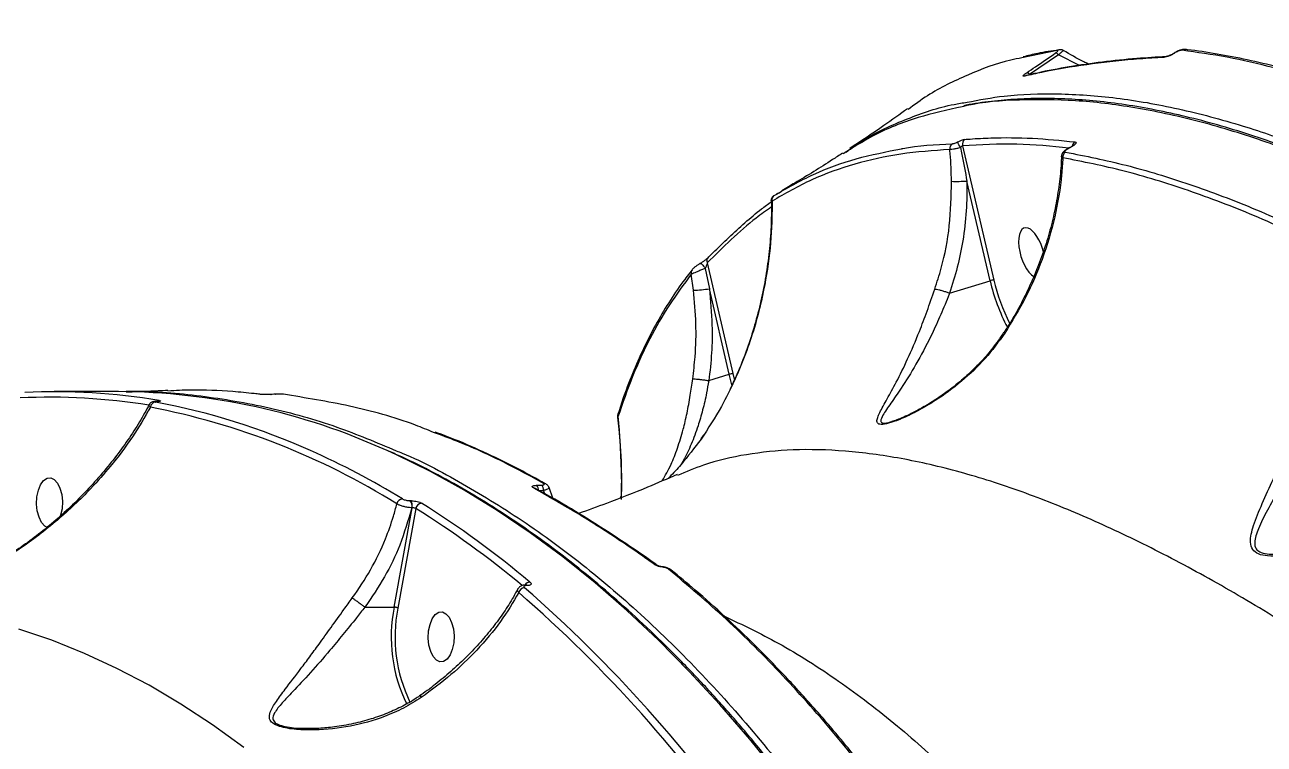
# Model space of a CAD drawing. Header units: millimetres. Extents: x -11024 to 8278, y -7837 to 5770.
# Drawn here: x 3214.1 to 3437.1, y 1419.7 to 1549.2 of the extents above; entities that cross this region are included whole.
import ezdxf

# ---------------------------------------------------------------- set-up
doc = ezdxf.new("R2010")
doc.units = ezdxf.units.MM
for name, color, linetype in [('DIKOM_ОБЪЕКТ', 7, 'Continuous'), ('DIKOM_РАЗМЕР_ЗОНА', 7, 'Continuous'), ('DIKOM_РАЗМЕР_ОБЪЕКТА', 7, 'Continuous')]:
    doc.layers.add(name, color=color, linetype=linetype)
doc.styles.add('style1', font='arial.ttf', dxfattribs={"width": 0.8})
doc.dimstyles.new('1-50', dxfattribs={"dimtxt": 300, "dimasz": 200, "dimexe": 100, "dimexo": 0, "dimgap": 100, "dimtad": 1, "dimtxsty": 'style1', "dimcen": 200, "dimclrd": 7, "dimclre": 7, "dimclrt": 7, "dimadec": 1, "dimazin": 2, "dimtfac": 1, "dimtmove": 0, "dimatfit": 2, "dimfxl": 0, "dimlwd": 25, "dimlwe": 18, "dimarcsym": 0})

# ---------------------------------------------------------------- blocks, each defined once
blk = doc.blocks.new('*D9')
at = {"layer": 'Defpoints', "color": 0, "transparency": 16777216}
for p in [(3740.68, 3707.51), (-8191.56, -3797.25), (-1076.12, -3797.25)]:
    blk.add_point(p, dxfattribs=at)
at = {"layer": 'DIKOM_РАЗМЕР_ОБЪЕКТА', "color": 7, "lineweight": 18, "transparency": 16777216}
for p, q in [((3740.68, 3707.51), (-8291.56, 3707.51)), ((-1076.12, -3797.25), (-8291.56, -3797.25))]:
    blk.add_line(p, q, dxfattribs=at)
at = {"layer": 'DIKOM_РАЗМЕР_ОБЪЕКТА', "color": 7, "lineweight": 25, "transparency": 16777216}
blk.add_line((-8191.56, 3507.51), (-8191.56, -3597.25), dxfattribs=at)
at = {"layer": 'DIKOM_РАЗМЕР_ОБЪЕКТА', "color": 7, "transparency": 16777216}
for points in [[(-8224.9, 3507.51), (-8158.23, 3507.51), (-8191.56, 3707.51)], [(-8224.9, -3597.25), (-8158.23, -3597.25), (-8191.56, -3797.25)]]:
    blk.add_solid(points, dxfattribs=at)
at = {"layer": 'DIKOM_РАЗМЕР_ОБЪЕКТА', "color": 7, "transparency": 16777216, "insert": (-8444.74, -44.87), "char_height": 300, "attachment_point": 5, "rotation": 90, "style": 'style1'}
blk.add_mtext('7500', dxfattribs=at)
blk = doc.blocks.new('*D11')
at = {"layer": 'Defpoints', "color": 0, "transparency": 16777216}
for p in [(3316.13, 5770.14), (-10574.15, -5797.25), (-1580.09, -5797.25)]:
    blk.add_point(p, dxfattribs=at)
at = {"layer": 'DIKOM_РАЗМЕР_ЗОНА', "color": 7, "lineweight": 18, "transparency": 16777216}
for p, q in [((3316.13, 5770.14), (-10674.15, 5770.14)), ((-1580.09, -5797.25), (-10674.15, -5797.25))]:
    blk.add_line(p, q, dxfattribs=at)
at = {"layer": 'DIKOM_РАЗМЕР_ЗОНА', "color": 7, "lineweight": 25, "transparency": 16777216}
blk.add_line((-10574.15, 5570.14), (-10574.15, -5597.25), dxfattribs=at)
at = {"layer": 'DIKOM_РАЗМЕР_ЗОНА', "color": 7, "transparency": 16777216}
for points in [[(-10607.49, 5570.14), (-10540.82, 5570.14), (-10574.15, 5770.14)], [(-10607.49, -5597.25), (-10540.82, -5597.25), (-10574.15, -5797.25)]]:
    blk.add_solid(points, dxfattribs=at)
at = {"layer": 'DIKOM_РАЗМЕР_ЗОНА', "color": 7, "transparency": 16777216, "insert": (-10827.33, -172.99), "char_height": 300, "attachment_point": 5, "rotation": 90, "style": 'style1'}
blk.add_mtext('11500', dxfattribs=at)

msp = doc.modelspace()

# ---------------------------------------------------------------- linework, layer by layer
at = {"layer": 'DIKOM_ОБЪЕКТ', "color": 7, "linetype": 'Continuous', "lineweight": 15}
for p, q in [((3399.847, 1544.54), (3393.472, 1543.231)), ((3400.097, 1543.777), (3394.885, 1540.209)), ((3403.833, 1541.862), (3400.097, 1543.777)), ((3420.844, 1544.058), (3420.853, 1544.063)), ((3420.902, 1544.081), (3420.859, 1544.053)), ((3382.823, 1527.416), (3388.434, 1503.254)), ((3402.536, 1527.287), (3401.71, 1526.811)), ((3387.771, 1503.127), (3383.609, 1521.048)), ((3334.198, 1505.09), (3333.771, 1504.553)), ((3336.488, 1505.338), (3337.271, 1501.701)), ((3336.889, 1506.327), (3341.512, 1486.42)), ((3334.422, 1501.453), (3334.024, 1504.309)), ((3380.491, 1500.873), (3387.771, 1503.127)), ((3340.849, 1486.294), (3337.271, 1501.701)), ((3337.185, 1485.159), (3340.849, 1486.294)), ((3341.341, 1484.429), (3340.849, 1486.294)), ((3341.512, 1486.42), (3341.763, 1485.419)), ((3230.991, 1483.171), (3219.419, 1483.171)), ((3237.883, 1481.412), (3237.794, 1481.412)), ((3237.794, 1481.412), (3237.841, 1481.408)), ((3237.93, 1481.408), (3237.841, 1481.408)), ((3237.883, 1481.412), (3237.93, 1481.408)), ((3258.391, 1482.667), (3258.439, 1482.665)), ((3259.292, 1482.71), (3258.439, 1482.665)), ((3259.243, 1482.712), (3259.292, 1482.71)), ((3320.822, 1478.625), (3320.763, 1478.594)), ((3370.085, 1477.8), (3370.294, 1477.868)), ((3336.163, 1475.274), (3335.735, 1474.661)), ((3336.266, 1475.422), (3336.163, 1475.274)), ((3305.994, 1465.758), (3305.993, 1465.758)), ((3306.165, 1466.325), (3307.058, 1466.357)), ((3307.427, 1465.383), (3306.532, 1465.351)), ((3307.671, 1464.802), (3307.427, 1465.383)), ((3309.133, 1463.995), (3308.429, 1465.925)), ((3283.404, 1463.566), (3283.451, 1463.566)), ((3321.418, 1464.445), (3321.253, 1464.047)), ((3280.556, 1444.4), (3283.782, 1462.282)), ((3284.461, 1462.157), (3281.228, 1444.236)), ((3283.782, 1462.282), (3283.735, 1462.282)), ((3304.248, 1448.364), (3304.18, 1448.364)), ((3304.454, 1448.281), (3304.386, 1448.281)), ((3275.315, 1444.4), (3280.556, 1444.4)), ((3264.525, 1422.596), (3265.315, 1422.585))]:
    msp.add_line(p, q, dxfattribs=at)
at = {"layer": 'DIKOM_ОБЪЕКТ', "color": 7, "linetype": 'Continuous', "lineweight": 15, "flags": 128}
for points in [[(3420.853, 1544.063), (3420.859, 1544.066), (3420.939, 1544.069)], [(3401.71, 1526.811), (3401.644, 1526.815), (3401.601, 1526.802)], [(3402.536, 1527.287), (3402.471, 1527.29), (3402.423, 1527.274)], [(3335.575, 1506.213), (3335.633, 1506.251), (3335.72, 1506.239), (3335.831, 1506.177), (3335.959, 1506.07), (3336.097, 1505.923), (3336.236, 1505.744), (3336.369, 1505.546), (3336.488, 1505.338)], [(3349.834, 1414.106), (3344.539, 1420.654), (3339.149, 1426.901), (3333.667, 1432.842), (3328.099, 1438.471), (3322.449, 1443.785), (3316.722, 1448.777), (3310.923, 1453.445), (3305.056, 1457.784), (3299.127, 1461.791), (3293.141, 1465.462), (3287.102, 1468.795), (3281.016, 1471.785), (3279.316, 1472.556)], [(3218.132, 1458.749), (3217.7, 1458.993), (3217.129, 1459.633), (3216.674, 1460.56), (3216.371, 1461.699), (3216.247, 1462.957), (3216.309, 1464.231), (3216.555, 1465.421), (3216.962, 1466.428), (3217.5, 1467.17), (3218.123, 1467.589), (3218.782, 1467.65), (3219.423, 1467.348), (3219.994, 1466.708), (3220.45, 1465.781), (3220.752, 1464.643), (3220.877, 1463.385), (3220.814, 1462.11), (3220.569, 1460.921)], [(3328.824, 1451.655), (3328.849, 1451.638), (3328.874, 1451.585)], [(3291.03, 1436.798), (3290.622, 1435.791), (3290.085, 1435.048), (3289.462, 1434.629), (3288.803, 1434.568), (3288.162, 1434.87), (3287.59, 1435.51), (3287.135, 1436.437), (3286.833, 1437.576), (3286.708, 1438.834), (3286.771, 1440.109), (3287.016, 1441.298), (3287.424, 1442.305), (3287.961, 1443.048), (3288.584, 1443.466), (3289.243, 1443.527), (3289.884, 1443.225), (3290.456, 1442.585), (3290.911, 1441.658), (3291.213, 1440.52), (3291.338, 1439.262), (3291.275, 1437.987), (3291.03, 1436.798)], [(3253.52, 1419.17), (3247.895, 1423.229), (3242.209, 1426.953), (3236.467, 1430.338), (3230.674, 1433.382), (3224.836, 1436.082), (3218.959, 1438.435), (3213.047, 1440.438)]]:
    msp.add_lwpolyline(points, dxfattribs=at)
at = {"layer": 'DIKOM_ОБЪЕКТ', "color": 7, "linetype": 'Continuous', "lineweight": 15}
for centre, radius, start, end in [((3399.403, 1543.275), 0.857, 35.91015, 79.33915), ((3400.343, 1543.845), 0.853, 97.31198, 125.52235), ((3419.505, 1542.741), 0.725, 92.55267, 128.06786), ((3422.81, 1543.918), 0.831, 83.24372, 125.62299), ((3394.465, 1539.326), 0.762, 101.61879, 125.70395), ((3394.189, 1539.727), 0.847, 34.6708, 78.27437), ((3381.533, 1526.9), 1.022, 122.02129, 189.13082), ((3311.589, 1492.63), 78.771, 25.93843, 26.75782), ((3383.816, 1527.703), 1.034, 123.87483, 196.0919), ((3403.592, 1527.23), 1.045, 122.86171, 172.32289), ((3401.923, 1525.359), 1.075, 122.01421, 185.98225), ((3381.707, 1566.856), 45.847, 268.91196, 272.37852), ((3349.447, 1517.685), 0.935, 121.86153, 194.39804), ((3337.635, 1506.709), 0.837, 122.43251, 207.08489), ((3334.89, 1504.568), 0.903, 142.64896, 196.65794), ((3388.597, 1500.598), 2.661, 93.52977, 108.09754), ((3421.636, 1511.009), 34.77, 193.10268, 207.85178), ((3421.317, 1510.907), 33.763, 193.10241, 207.20866), ((3334.606, 1515.817), 14.366, 269.26517, 280.69128), ((3341.677, 1483.754), 2.671, 93.53731, 108.05022), ((3219.414, 1371.024), 112.145, 80.32445, 92.70705), ((3230.401, 1365.176), 117.996, 65.50921, 89.71383), ((3218.557, 1370.365), 111.804, 80.80317, 92.70935), ((3237.706, 1480.323), 0.978, 94.5188, 176.93507), ((3214.813, 1359.471), 123.946, 65.85189, 79.39244), ((3238.259, 1480.801), 0.773, 89.78286, 128.64932), ((3211.999, 1352.177), 130.562, 58.0698, 79.08147), ((3321.599, 1478.908), 0.827, 163.75508, 200.01546), ((3206.803, 1340.976), 144.098, 58.52107, 65.95422), ((3305.668, 1465.163), 0.678, 60.26737, 93.53769), ((3305.314, 1465.45), 1.221, 355.38511, 45.81915), ((3306.207, 1465.478), 1.224, 355.548, 45.91107), ((3307.494, 1465.966), 0.701, 59.55047, 93.57201), ((3282.13, 1462.771), 1.1, 94.22773, 168.85729), ((3282.442, 1462.633), 1.34, 344.77816, 44.08904), ((3282.489, 1462.633), 1.34, 344.79068, 44.07652), ((3285.56, 1462.002), 1.11, 94.39358, 171.98192), ((3193.637, 1316.368), 173.11, 49.96375, 57.95962), ((3192.979, 1315.966), 172.455, 50.10912, 57.96292), ((3327.478, 1451.421), 0.633, 54.93622, 95.35395), ((3329.957, 1450.565), 0.681, 50.53151, 93.97088), ((3304.107, 1446.706), 1.167, 93.77771, 164.3146), ((3143.174, 1262.723), 245.263, 34.45493, 49.01585), ((3305.053, 1447.788), 1.121, 92.99876, 149.16843), ((3304.173, 1448.05), 0.314, 47.30873, 88.01949), ((3304.242, 1448.051), 0.313, 47.29332, 88.87564), ((3142.469, 1262.271), 244.74, 34.45524, 49.01515), ((3307.698, 1439.046), 27.665, 168.84043, 205.98248), ((3307.573, 1439.046), 26.852, 168.85415, 205.8745)]:
    msp.add_arc(centre, radius, start, end, dxfattribs=at)
for start_param, end_param in [(5.9781331, 8.9949192), (4.6100021, 5.9781331)]:
    msp.add_ellipse((3395.278, 1508.174), major_axis=(-1.322, 4.462), ratio=0.44303, start_param=start_param, end_param=end_param, dxfattribs=at)
for points, knots in [([(3393.472, 1543.231), (3392.816, 1543.103), (3389.366, 1542.434), (3383.686, 1540.207), (3377.498, 1537.268), (3374.185, 1534.792), (3373.036, 1533.933)], [0, 0, 0, 0, 0.08435566, 0.44372516, 0.8070925, 1, 1, 1, 1]), ([(3400.115, 1544.651), (3398.847, 1544.465), (3396.67, 1544.147), (3394.602, 1543.633), (3393.738, 1543.419)], [0, 0, 0, 0, 0.5824793, 1, 1, 1, 1]), ([(3419.058, 1543.312), (3418.69, 1543.292), (3416.851, 1543.193), (3412.132, 1542.857), (3405.097, 1542.066), (3398.649, 1540.972), (3395.041, 1540.171), (3394.021, 1539.945)], [0, 0, 0, 0, 0.041373, 0.2068703, 0.5381501, 0.8694285, 1, 1, 1, 1]), ([(3419.479, 1543.447), (3417.697, 1543.345), (3413.779, 1543.122), (3407.957, 1542.504), (3402, 1541.63), (3397.458, 1540.805), (3394.969, 1540.199), (3394.319, 1540.04)], [0, 0, 0, 0, 0.1999937, 0.4397004, 0.6784053, 0.9160964, 1, 1, 1, 1]), ([(3394.361, 1540.556), (3394.883, 1540.908), (3396.627, 1542.084), (3398.353, 1543.279), (3399.561, 1544.117)], [0, 0, 0, 0, 0.2996158, 1, 1, 1, 1]), ([(3399.561, 1544.117), (3399.606, 1544.149), (3399.721, 1544.231), (3399.873, 1544.36), (3399.967, 1544.473), (3399.968, 1544.544), (3399.89, 1544.541), (3399.847, 1544.54)], [0, 0, 0, 0, 0.1208497, 0.3075998, 0.5230079, 0.7374333, 1, 1, 1, 1]), ([(3400.958, 1544.549), (3400.96, 1544.552), (3400.982, 1544.581), (3400.863, 1544.482), (3400.603, 1544.249), (3400.31, 1543.978), (3400.133, 1543.812), (3400.097, 1543.777)], [0, 0, 0, 0, 0.0337601, 0.3454605, 0.6420758, 0.9257973, 1, 1, 1, 1]), ([(3400.961, 1544.554), (3400.887, 1544.592), (3400.736, 1544.672), (3400.488, 1544.707), (3400.315, 1544.706), (3400.237, 1544.691), (3400.226, 1544.689)], [0, 0, 0, 0, 0.301576, 0.6259555, 0.9473103, 1, 1, 1, 1]), ([(3405.507, 1542.106), (3405.208, 1542.247), (3403.639, 1542.985), (3402.159, 1543.853), (3400.962, 1544.555)], [0, 0, 0, 0, 0.1907222, 1, 1, 1, 1]), ([(3420.939, 1544.069), (3420.786, 1543.974), (3420.481, 1543.786), (3419.977, 1543.553), (3419.464, 1543.368), (3419.2, 1543.331), (3419.058, 1543.312)], [0, 0, 0, 0, 0.2322298, 0.4640262, 0.7140054, 1, 1, 1, 1]), ([(3420.843, 1544.059), (3420.833, 1544.051), (3420.74, 1543.986), (3420.503, 1543.85), (3420.148, 1543.674), (3419.804, 1543.543), (3419.58, 1543.48), (3419.472, 1543.465), (3419.472, 1543.465), (3419.472, 1543.465)], [0, 0, 0, 0, 0.02267813, 0.19722316, 0.40626241, 0.64046934, 0.82147535, 0.94492734, 1, 1, 1, 1]), ([(3422.908, 1544.734), (3422.857, 1544.742), (3422.678, 1544.77), (3422.308, 1544.716), (3421.793, 1544.562), (3421.258, 1544.322), (3420.992, 1544.142), (3420.902, 1544.081)], [0, 0, 0, 0, 0.0742586, 0.2610253, 0.5746505, 0.8573353, 1, 1, 1, 1]), ([(3422.326, 1544.593), (3422.296, 1544.595), (3422.195, 1544.6), (3421.952, 1544.551), (3421.611, 1544.43), (3421.258, 1544.265), (3421.045, 1544.134), (3420.939, 1544.069)], [0, 0, 0, 0, 0.1043844, 0.3453426, 0.575907, 0.7878178, 1, 1, 1, 1]), ([(3456.466, 1535.779), (3453.47, 1536.868), (3447.478, 1539.045), (3438.816, 1541.522), (3430.382, 1543.464), (3425.012, 1544.217), (3422.326, 1544.593)], [0, 0, 0, 0, 0.2491223, 0.4982418, 0.7491225, 1, 1, 1, 1]), ([(3457.194, 1535.887), (3457.148, 1535.905), (3455.089, 1536.724), (3451.118, 1538.101), (3445.293, 1539.993), (3439.6, 1541.582), (3434.023, 1542.915), (3428.59, 1543.945), (3424.888, 1544.544), (3423.035, 1544.723), (3422.907, 1544.735)], [0, 0, 0, 0, 0.0038169, 0.1678344, 0.3319152, 0.4960603, 0.6601152, 0.8240086, 0.987848, 1, 1, 1, 1]), ([(3394.021, 1539.945), (3393.915, 1539.929), (3393.74, 1539.903), (3393.721, 1540.008), (3393.851, 1540.17), (3394.089, 1540.368), (3394.28, 1540.5), (3394.361, 1540.556)], [0, 0, 0, 0, 0.3038058, 0.5022932, 0.7016916, 0.8732336, 1, 1, 1, 1]), ([(3394.302, 1540.071), (3394.295, 1540.069), (3394.277, 1540.064), (3394.283, 1540.066), (3394.287, 1540.066)], [0, 0, 0, 0, 0.3910069, 1, 1, 1, 1]), ([(3383.621, 1535.249), (3385.831, 1535.671), (3391.012, 1536.659), (3399.985, 1536.919), (3410.414, 1536.192), (3421.551, 1534.246), (3432.633, 1531.305), (3443.543, 1527.558), (3454.177, 1523.204), (3465.168, 1518.02), (3476.493, 1512.01), (3488.028, 1505.242), (3499.714, 1497.752), (3510.276, 1490.479), (3517.016, 1485.497), (3519.76, 1483.469)], [0, 0, 0, 0, 0.06464892, 0.15151868, 0.24091133, 0.33037722, 0.41976989, 0.49537405, 0.57106636, 0.6467591, 0.72316882, 0.79957819, 0.87406426, 0.94871825, 1, 1, 1, 1]), ([(3382.777, 1534.43), (3380.089, 1533.846), (3374.436, 1532.618), (3367.297, 1529.735), (3363.102, 1527.069), (3361.324, 1525.939)], [0, 0, 0, 0, 0.3431603, 0.7216293, 1, 1, 1, 1]), ([(3361.867, 1526.264), (3362.899, 1527.012), (3366.291, 1529.471), (3372.793, 1532.323), (3379.039, 1534.546), (3382.844, 1535.13), (3383.621, 1535.249)], [0, 0, 0, 0, 0.1643849, 0.5406025, 0.9062011, 1, 1, 1, 1]), ([(3372.934, 1534.077), (3371.527, 1533.059), (3368.165, 1530.629), (3364.61, 1528.295), (3362.543, 1526.937)], [0, 0, 0, 0, 0.418597, 1, 1, 1, 1]), ([(3697.23, 1288.717), (3694.608, 1292.447), (3687.491, 1302.571), (3675.6, 1318.787), (3661.518, 1337.202), (3647.185, 1355.128), (3632.674, 1372.489), (3618.052, 1389.2), (3603.362, 1405.204), (3588.629, 1420.46), (3573.878, 1434.957), (3559.155, 1448.657), (3544.527, 1461.498), (3530.065, 1473.418), (3515.814, 1484.371), (3501.802, 1494.32), (3488.048, 1503.268), (3474.594, 1511.196), (3461.499, 1518.069), (3448.827, 1523.854), (3436.621, 1528.521), (3424.909, 1532.044), (3413.707, 1534.427), (3403.023, 1535.715), (3392.993, 1535.751), (3386.245, 1535.298), (3383.049, 1534.499), (3382.777, 1534.43)], [0, 0, 0, 0, 0.0245695, 0.066693, 0.1089493, 0.151273, 0.1935969, 0.2358531, 0.2779765, 0.3200999, 0.3623564, 0.4046802, 0.447004, 0.4892601, 0.5313836, 0.5735065, 0.6157622, 0.6580855, 0.7004087, 0.7426644, 0.7847874, 0.8269108, 0.8691668, 0.9114903, 0.9538141, 0.9960698, 1, 1, 1, 1]), ([(3686.228, 1305.266), (3684.678, 1307.405), (3680.885, 1312.643), (3674.778, 1320.847), (3667.934, 1329.875), (3661.051, 1338.751), (3654.132, 1347.483), (3647.174, 1356.073), (3640.174, 1364.526), (3633.13, 1372.842), (3626.041, 1381.024), (3618.905, 1389.074), (3611.718, 1396.995), (3604.488, 1404.779), (3597.237, 1412.402), (3589.996, 1419.83), (3582.785, 1427.043), (3575.606, 1434.039), (3568.458, 1440.821), (3561.337, 1447.39), (3554.241, 1453.752), (3547.167, 1459.906), (3540.115, 1465.854), (3533.082, 1471.599), (3526.066, 1477.141), (3519.068, 1482.479), (3512.105, 1487.6), (3505.207, 1492.482), (3498.398, 1497.105), (3491.686, 1501.466), (3485.067, 1505.567), (3478.539, 1509.411), (3472.099, 1512.999), (3465.746, 1516.333), (3459.476, 1519.413), (3453.29, 1522.239), (3447.185, 1524.812), (3441.16, 1527.132), (3435.226, 1529.195), (3429.405, 1530.992), (3423.721, 1532.513), (3418.185, 1533.756), (3412.795, 1534.723), (3407.549, 1535.414), (3402.446, 1535.83), (3397.485, 1535.969), (3392.659, 1535.842), (3387.989, 1535.41), (3384.789, 1534.992), (3383.188, 1534.639), (3383.05, 1534.609)], [0, 0, 0, 0, 0.0148394, 0.0363252, 0.0577124, 0.0790248, 0.1002867, 0.1215225, 0.1427567, 0.1640092, 0.1852997, 0.2066539, 0.2280947, 0.2496474, 0.271248, 0.2927746, 0.314195, 0.3355335, 0.356815, 0.3780636, 0.3993038, 0.4205573, 0.4418427, 0.4631847, 0.4846068, 0.506134, 0.5277483, 0.5493326, 0.5707976, 0.5921746, 0.6134878, 0.6347619, 0.656021, 0.6772886, 0.6985816, 0.719924, 0.7413395, 0.7628516, 0.7844714, 0.8060881, 0.8276031, 0.8490185, 0.8703574, 0.8916419, 0.9128938, 0.9341345, 0.955385, 0.9766598, 0.9979801, 1, 1, 1, 1]), ([(3371.855, 1526.879), (3371.924, 1526.894), (3374.777, 1527.528), (3377.922, 1527.649), (3380.99, 1527.766)], [0, 0, 0, 0, 0.0242448, 1, 1, 1, 1]), ([(3380.99, 1527.766), (3381.011, 1527.768), (3381.084, 1527.773), (3381.278, 1527.824), (3381.587, 1527.936), (3381.812, 1528.042), (3381.925, 1528.094)], [0, 0, 0, 0, 0.1085508, 0.3983906, 0.6996516, 1, 1, 1, 1]), ([(3381.925, 1528.094), (3382.084, 1528.169), (3382.401, 1528.318), (3382.839, 1528.478), (3383.108, 1528.546), (3383.216, 1528.558), (3383.24, 1528.561)], [0, 0, 0, 0, 0.3053276, 0.6114645, 0.912534, 1, 1, 1, 1]), ([(3382.823, 1527.416), (3382.815, 1527.413), (3382.78, 1527.4), (3382.696, 1527.344), (3382.563, 1527.23), (3382.472, 1527.134), (3382.425, 1527.085)], [0, 0, 0, 0, 0.0804043, 0.3666968, 0.676158, 1, 1, 1, 1]), ([(3401.967, 1527.012), (3398.823, 1527.318), (3392.325, 1527.95), (3386.058, 1527.598), (3382.823, 1527.416)], [0, 0, 0, 0, 0.4838766, 1, 1, 1, 1]), ([(3383.24, 1528.561), (3383.549, 1528.585), (3385.096, 1528.707), (3389.113, 1528.905), (3395.368, 1528.884), (3400.471, 1528.367), (3403.024, 1528.108)], [0, 0, 0, 0, 0.048063, 0.240324, 0.6198803, 1, 1, 1, 1]), ([(3402.759, 1527.509), (3402.76, 1527.51), (3402.764, 1527.514), (3402.726, 1527.477), (3402.635, 1527.408), (3402.527, 1527.332), (3402.439, 1527.285), (3402.42, 1527.275)], [0, 0, 0, 0, 0.0828658, 0.30638, 0.5573023, 0.9086699, 1, 1, 1, 1]), ([(3403.024, 1528.108), (3403.095, 1528.09), (3403.235, 1528.055), (3403.255, 1527.906), (3403.122, 1527.708), (3402.87, 1527.491), (3402.642, 1527.351), (3402.536, 1527.287)], [0, 0, 0, 0, 0.2131424, 0.4264985, 0.6305855, 0.8289163, 1, 1, 1, 1]), ([(3380.523, 1526.737), (3377.544, 1526.532), (3371.586, 1526.12), (3363.332, 1524.232), (3355.554, 1521.483), (3350.879, 1518.796), (3348.541, 1517.452)], [0, 0, 0, 0, 0.2486164, 0.4972313, 0.7486157, 1, 1, 1, 1]), ([(3348.953, 1518.479), (3351.271, 1519.805), (3355.907, 1522.456), (3363.554, 1525.264), (3369.101, 1526.343), (3371.855, 1526.879)], [0, 0, 0, 0, 0.3348947, 0.6697912, 1, 1, 1, 1]), ([(3361.238, 1526.076), (3360.637, 1525.688), (3357.77, 1523.836), (3354.117, 1521.553), (3351.091, 1519.788), (3350.305, 1519.33)], [0, 0, 0, 0, 0.1640521, 0.7829306, 1, 1, 1, 1]), ([(3382.425, 1527.085), (3382.202, 1527.023), (3381.757, 1526.898), (3381.146, 1526.778), (3380.736, 1526.73), (3380.577, 1526.736), (3380.523, 1526.737)], [0, 0, 0, 0, 0.2864243, 0.5730215, 0.8569874, 1, 1, 1, 1]), ([(3380.836, 1521.017), (3380.786, 1522.677), (3380.727, 1524.592), (3380.547, 1526.485), (3380.523, 1526.737)], [0, 0, 0, 0, 0.86663379, 1, 1, 1, 1]), ([(3382.425, 1527.085), (3382.51, 1526.671), (3382.922, 1524.665), (3383.305, 1522.649), (3383.609, 1521.048)], [0, 0, 0, 0, 0.2060518, 1, 1, 1, 1]), ([(3400.599, 1525.532), (3400.596, 1525.297), (3400.578, 1523.797), (3400.286, 1520.977), (3399.709, 1517.097), (3398.846, 1513.207), (3397.732, 1509.344), (3396.372, 1505.546), (3394.781, 1501.836), (3392.955, 1498.247), (3391.432, 1495.557), (3390.455, 1494.117), (3390.232, 1493.788)], [0, 0, 0, 0, 0.0220298, 0.1409822, 0.2599237, 0.3788398, 0.4977478, 0.6161384, 0.7328438, 0.8493592, 0.9655495, 1, 1, 1, 1]), ([(3400.854, 1525.247), (3400.793, 1524.232), (3400.583, 1520.73), (3399.554, 1514.581), (3397.348, 1507.188), (3394.333, 1500.104), (3391.732, 1495.836), (3390.418, 1493.679)], [0, 0, 0, 0, 0.0949187, 0.3276227, 0.5657348, 0.7805994, 1, 1, 1, 1]), ([(3401.605, 1526.795), (3401.441, 1526.696), (3401.144, 1526.518), (3400.845, 1526.203), (3400.651, 1525.868), (3400.635, 1525.634), (3400.628, 1525.54)], [0, 0, 0, 0, 0.3327221, 0.6016642, 0.8397228, 1, 1, 1, 1]), ([(3400.854, 1525.247), (3400.759, 1525.299), (3400.615, 1525.377), (3400.636, 1525.492), (3400.642, 1525.531)], [0, 0, 0, 0, 0.6635014, 1, 1, 1, 1]), ([(3447.603, 1509.242), (3443.476, 1511.175), (3435.223, 1515.04), (3423.329, 1519.513), (3411.786, 1523.079), (3404.498, 1524.525), (3400.854, 1525.247)], [0, 0, 0, 0, 0.248475, 0.4969495, 0.7484755, 1, 1, 1, 1]), ([(3401.71, 1526.811), (3401.638, 1526.768), (3401.486, 1526.675), (3401.317, 1526.535), (3401.224, 1526.408), (3401.227, 1526.31), (3401.311, 1526.284), (3401.353, 1526.271)], [0, 0, 0, 0, 0.17992941, 0.38018657, 0.58122125, 0.7907373, 1, 1, 1, 1]), ([(3401.353, 1526.271), (3404.958, 1525.557), (3412.168, 1524.128), (3423.671, 1520.592), (3435.622, 1516.115), (3443.988, 1512.199), (3448.172, 1510.242)], [0, 0, 0, 0, 0.24847696, 0.4969536, 0.74847712, 1, 1, 1, 1]), ([(3402.423, 1527.275), (3402.231, 1527.163), (3401.956, 1527.004), (3401.68, 1526.847), (3401.597, 1526.8)], [0, 0, 0, 0, 0.7000243, 1, 1, 1, 1]), ([(3377.826, 1501.611), (3378.226, 1502.869), (3379.404, 1506.578), (3380.669, 1513.079), (3380.78, 1518.349), (3380.836, 1521.017)], [0, 0, 0, 0, 0.2022817, 0.5961184, 1, 1, 1, 1]), ([(3383.609, 1521.048), (3383.601, 1519.262), (3383.584, 1515.67), (3382.949, 1510.485), (3381.956, 1505.516), (3380.981, 1502.425), (3380.491, 1500.873)], [0, 0, 0, 0, 0.26009375, 0.52300618, 0.76043572, 1, 1, 1, 1]), ([(3348.935, 1518.467), (3348.915, 1518.454), (3348.879, 1518.432), (3348.845, 1518.41), (3348.8, 1518.378), (3348.703, 1518.301), (3348.57, 1518.155), (3348.427, 1517.895), (3348.41, 1517.687), (3348.399, 1517.559)], [0, 0, 0, 0, 0.1185285, 0.2187153, 0.2715131, 0.3306498, 0.5293916, 0.7108253, 1, 1, 1, 1]), ([(3349.658, 1518.886), (3349.572, 1518.835), (3349.443, 1518.757), (3349.332, 1518.691), (3349.295, 1518.669)], [0, 0, 0, 0, 0.667498, 1, 1, 1, 1]), ([(3348.541, 1517.452), (3348.544, 1516.493), (3348.554, 1513.093), (3348.09, 1507.105), (3346.928, 1500.449), (3345.421, 1494.723), (3343.822, 1489.931), (3341.851, 1485.176), (3339.278, 1479.977), (3337.047, 1476.575), (3335.777, 1474.638)], [0, 0, 0, 0, 0.0670631, 0.2378765, 0.4109059, 0.5196079, 0.6283016, 0.7402359, 0.852147, 1, 1, 1, 1]), ([(3348.414, 1516.396), (3347.495, 1515.743), (3343.457, 1512.871), (3339.751, 1509.179), (3336.889, 1506.327)], [0, 0, 0, 0, 0.2276295, 1, 1, 1, 1]), ([(3337.186, 1507.415), (3337.421, 1507.654), (3338.597, 1508.848), (3341.706, 1511.838), (3345.191, 1514.987), (3347.832, 1516.931), (3348.422, 1517.365)], [0, 0, 0, 0, 0.0652995, 0.3265123, 0.8493859, 1, 1, 1, 1]), ([(3348.424, 1517.561), (3348.429, 1516.173), (3348.44, 1513.332), (3348.121, 1508.967), (3347.551, 1504.511), (3346.715, 1500.061), (3345.627, 1495.698), (3344.292, 1491.47), (3342.773, 1487.429), (3341.567, 1484.836), (3340.978, 1483.569)], [0, 0, 0, 0, 0.1240895, 0.2539917, 0.3836886, 0.5132036, 0.6413535, 0.7640209, 0.8846165, 1, 1, 1, 1]), ([(3348.541, 1517.452), (3348.462, 1517.47), (3348.368, 1517.49), (3348.406, 1517.552), (3348.412, 1517.561)], [0, 0, 0, 0, 0.8574507, 1, 1, 1, 1]), ([(3335.575, 1506.213), (3335.726, 1506.309), (3336.029, 1506.502), (3336.479, 1506.824), (3336.905, 1507.152), (3337.088, 1507.323), (3337.186, 1507.415)], [0, 0, 0, 0, 0.2321192, 0.4639709, 0.7139785, 1, 1, 1, 1]), ([(3336.488, 1505.338), (3336.278, 1505.251), (3335.858, 1505.076), (3335.206, 1504.807), (3334.631, 1504.567), (3334.221, 1504.395), (3334.081, 1504.334), (3334.024, 1504.309)], [0, 0, 0, 0, 0.2097466, 0.4193613, 0.6334305, 0.8501355, 1, 1, 1, 1]), ([(3335.601, 1506.237), (3335.581, 1506.225), (3335.428, 1506.133), (3335.114, 1505.923), (3334.691, 1505.609), (3334.388, 1505.364), (3334.231, 1505.181), (3334.175, 1505.115)], [0, 0, 0, 0, 0.0359393, 0.2756957, 0.5322175, 0.8318521, 1, 1, 1, 1]), ([(3336.889, 1506.327), (3336.87, 1506.237), (3336.834, 1506.067), (3336.734, 1505.798), (3336.623, 1505.553), (3336.532, 1505.407), (3336.488, 1505.338)], [0, 0, 0, 0, 0.2950292, 0.557907, 0.7907043, 1, 1, 1, 1]), ([(3334.024, 1504.309), (3332.68, 1502.506), (3329.991, 1498.9), (3326.499, 1492.727), (3323.377, 1486.046), (3321.674, 1481.098), (3320.822, 1478.625)], [0, 0, 0, 0, 0.249121, 0.4982423, 0.749122, 1, 1, 1, 1]), ([(3333.771, 1504.553), (3333.456, 1504.161), (3332.214, 1502.62), (3330.235, 1499.671), (3327.839, 1495.705), (3325.643, 1491.474), (3323.64, 1486.994), (3322.029, 1482.887), (3321.166, 1480.177), (3320.832, 1479.129)], [0, 0, 0, 0, 0.0570074, 0.2241287, 0.3914951, 0.5590865, 0.7266741, 0.8943566, 1, 1, 1, 1]), ([(3334.287, 1485.469), (3334.442, 1486.794), (3334.83, 1490.099), (3334.962, 1495.463), (3334.603, 1499.448), (3334.422, 1501.453)], [0, 0, 0, 0, 0.2495494, 0.6225675, 1, 1, 1, 1]), ([(3337.271, 1501.701), (3337.474, 1499.521), (3337.83, 1495.688), (3337.738, 1490.142), (3337.37, 1486.824), (3337.185, 1485.159)], [0, 0, 0, 0, 0.396276, 0.6969552, 1, 1, 1, 1]), ([(3390.418, 1493.679), (3389.281, 1492.121), (3386.973, 1488.96), (3382.681, 1484.941), (3378.732, 1482.027), (3375.397, 1480.025), (3372.811, 1478.701), (3370.497, 1477.745), (3368.679, 1477.25), (3367.624, 1477.276), (3367.353, 1477.773), (3367.519, 1478.517), (3368.085, 1479.787), (3369.239, 1481.824), (3370.987, 1485.005), (3372.962, 1488.992), (3374.825, 1493.352), (3376.45, 1497.629), (3377.364, 1500.273), (3377.826, 1501.611)], [0, 0, 0, 0, 0.082706, 0.1677689, 0.2527924, 0.2965853, 0.3403156, 0.3851544, 0.4167749, 0.4486974, 0.4828691, 0.5140024, 0.5458432, 0.6199849, 0.6956327, 0.78527, 0.8772522, 0.937864, 1, 1, 1, 1]), ([(3380.485, 1500.873), (3380.484, 1500.872), (3380.402, 1500.666), (3379.814, 1499.193), (3378.704, 1496.551), (3376.786, 1492.376), (3374.432, 1487.973), (3372.007, 1484.06), (3369.875, 1481.052), (3368.532, 1479.098), (3368.055, 1478.069), (3368.178, 1477.63), (3368.58, 1477.471), (3369.365, 1477.558), (3369.945, 1477.753), (3370.085, 1477.8)], [0, 0, 0, 0, 0.0000649, 0.0167878, 0.1189672, 0.2212865, 0.3912806, 0.5615363, 0.6842623, 0.8065348, 0.883233, 0.9013946, 0.9460003, 0.9869563, 1, 1, 1, 1]), ([(3377.826, 1501.611), (3377.845, 1501.611), (3377.93, 1501.613), (3378.169, 1501.591), (3378.631, 1501.501), (3379.245, 1501.332), (3379.9, 1501.114), (3380.29, 1500.953), (3380.485, 1500.873)], [0, 0, 0, 0, 0.0396023, 0.1815817, 0.3862242, 0.5907545, 0.7953665, 1, 1, 1, 1]), ([(3380.491, 1500.873), (3380.49, 1500.873), (3380.488, 1500.872), (3380.485, 1500.873), (3380.485, 1500.873)], [0, 0, 0, 0, 0.55377047, 1, 1, 1, 1]), ([(3390.213, 1493.801), (3389.818, 1493.201), (3388.848, 1491.731), (3387.04, 1489.525), (3384.813, 1487.154), (3382.295, 1484.889), (3379.69, 1482.878), (3377.149, 1481.183), (3374.922, 1479.892), (3373.062, 1478.951), (3371.634, 1478.323), (3370.666, 1477.952), (3370.232, 1477.828), (3370.09, 1477.788)], [0, 0, 0, 0, 0.0792642, 0.1940937, 0.3143553, 0.4392132, 0.5701423, 0.6813947, 0.783265, 0.8658132, 0.9260819, 0.9757519, 1, 1, 1, 1]), ([(3390.418, 1493.679), (3390.403, 1493.688), (3390.343, 1493.724), (3390.269, 1493.769), (3390.277, 1493.759), (3390.281, 1493.755)], [0, 0, 0, 0, 0.1624667, 0.6217951, 1, 1, 1, 1]), ([(3328.802, 1467.103), (3329.341, 1468.059), (3330.317, 1469.791), (3331.562, 1472.97), (3332.514, 1476.073), (3333.271, 1479.298), (3333.841, 1482.362), (3334.145, 1484.479), (3334.287, 1485.469)], [0, 0, 0, 0, 0.2213617, 0.4011897, 0.5846472, 0.7265922, 0.8721541, 1, 1, 1, 1]), ([(3337.181, 1485.158), (3337.181, 1485.158), (3336.999, 1484.43), (3336.748, 1482.595), (3336.066, 1479.844), (3335.179, 1476.711), (3334.026, 1473.686), (3332.97, 1471.356), (3332.28, 1470.256), (3332.1, 1469.969)], [0, 0, 0, 0, 0.00005266, 0.12061467, 0.29624142, 0.47212016, 0.69631441, 0.92082721, 1, 1, 1, 1]), ([(3334.287, 1485.469), (3334.295, 1485.47), (3334.321, 1485.474), (3334.432, 1485.478), (3334.713, 1485.467), (3335.241, 1485.421), (3335.878, 1485.349), (3336.562, 1485.257), (3336.975, 1485.191), (3337.181, 1485.158)], [0, 0, 0, 0, 0.03221898, 0.10017344, 0.28013788, 0.46011143, 0.64004478, 0.81999703, 1, 1, 1, 1]), ([(3337.185, 1485.159), (3337.184, 1485.159), (3337.182, 1485.158), (3337.181, 1485.158), (3337.181, 1485.158)], [0, 0, 0, 0, 0.83615625, 1, 1, 1, 1]), ([(3239.873, 1483.384), (3238.688, 1483.324), (3236.135, 1483.194), (3233.682, 1483.186), (3232.368, 1483.181)], [0, 0, 0, 0, 0.4644919, 1, 1, 1, 1]), ([(3232.37, 1483.119), (3232.729, 1483.137), (3237.196, 1483.366), (3245.783, 1482.546), (3258.072, 1480.503), (3269.826, 1477.215), (3277.4, 1474.029), (3280.955, 1472.534)], [0, 0, 0, 0, 0.0219479, 0.2736526, 0.5255627, 0.7772682, 1, 1, 1, 1]), ([(3256.384, 1482.699), (3256.059, 1482.738), (3254.437, 1482.932), (3250.281, 1483.311), (3245.076, 1483.567), (3241.247, 1483.359), (3239.877, 1483.285)], [0, 0, 0, 0, 0.057825, 0.2891288, 0.7457577, 1, 1, 1, 1]), ([(3236.511, 1480.836), (3235.941, 1479.797), (3234.774, 1477.67), (3232.688, 1474.474), (3230.341, 1471.256), (3227.754, 1468.09), (3224.972, 1465.029), (3222.036, 1462.124), (3218.993, 1459.413), (3215.867, 1456.92), (3212.745, 1454.671), (3210.607, 1453.349), (3209.581, 1452.714)], [0, 0, 0, 0, 0.09992167, 0.204536, 0.30995265, 0.41600306, 0.52131007, 0.62403422, 0.72377091, 0.8203374, 0.91378252, 1, 1, 1, 1]), ([(3236.729, 1480.375), (3236.711, 1480.39), (3236.586, 1480.493), (3236.448, 1480.664), (3236.486, 1480.786), (3236.502, 1480.84)], [0, 0, 0, 0, 0.0873318, 0.5981724, 1, 1, 1, 1]), ([(3237.797, 1481.412), (3237.782, 1481.412), (3237.636, 1481.414), (3237.442, 1481.404), (3237.213, 1481.377), (3236.968, 1481.299), (3236.741, 1481.158), (3236.568, 1480.996), (3236.517, 1480.865), (3236.505, 1480.835)], [0, 0, 0, 0, 0.0278476, 0.271086, 0.4682561, 0.6032178, 0.7573561, 0.9431902, 1, 1, 1, 1]), ([(3237.841, 1481.408), (3237.765, 1481.407), (3237.614, 1481.405), (3237.475, 1481.392), (3237.411, 1481.371), (3237.439, 1481.341), (3237.536, 1481.315), (3237.617, 1481.3), (3237.629, 1481.298)], [0, 0, 0, 0, 0.1672513, 0.3344035, 0.5090727, 0.7130498, 0.95769, 1, 1, 1, 1]), ([(3238.269, 1481.426), (3238.269, 1481.427), (3238.274, 1481.432), (3238.244, 1481.421), (3238.149, 1481.418), (3237.991, 1481.411), (3237.839, 1481.413), (3237.78, 1481.414)], [0, 0, 0, 0, 0.0029987, 0.1907928, 0.4376097, 0.782566, 1, 1, 1, 1]), ([(3238.262, 1481.574), (3238.279, 1481.571), (3238.405, 1481.549), (3238.557, 1481.511), (3238.598, 1481.466), (3238.495, 1481.434), (3238.28, 1481.412), (3238.047, 1481.409), (3237.93, 1481.408)], [0, 0, 0, 0, 0.0392257, 0.2872321, 0.4951695, 0.6709905, 0.8353133, 1, 1, 1, 1]), ([(3258.439, 1482.665), (3258.292, 1482.659), (3257.999, 1482.647), (3257.498, 1482.645), (3257.03, 1482.654), (3256.637, 1482.673), (3256.466, 1482.69), (3256.384, 1482.699)], [0, 0, 0, 0, 0.2064393, 0.4133876, 0.6142618, 0.8134893, 1, 1, 1, 1]), ([(3259.243, 1482.712), (3259.044, 1482.701), (3258.76, 1482.685), (3258.476, 1482.672), (3258.391, 1482.668)], [0, 0, 0, 0, 0.6999858, 1, 1, 1, 1]), ([(3260.631, 1482.695), (3260.588, 1482.7), (3260.486, 1482.71), (3260.25, 1482.722), (3259.938, 1482.727), (3259.595, 1482.724), (3259.393, 1482.715), (3259.292, 1482.71)], [0, 0, 0, 0, 0.1488406, 0.3487069, 0.5572924, 0.7791206, 1, 1, 1, 1]), ([(3287.656, 1475.845), (3286.575, 1476.287), (3281.587, 1478.327), (3272.571, 1480.774), (3264.611, 1482.055), (3260.631, 1482.695)], [0, 0, 0, 0, 0.12141534, 0.56071025, 1, 1, 1, 1]), ([(3236.729, 1480.375), (3235.693, 1478.588), (3233.606, 1474.99), (3229.893, 1470.087), (3225.441, 1465.046), (3221.083, 1460.903), (3216.665, 1457.342), (3213.204, 1454.837), (3210.79, 1453.348), (3209.623, 1452.628)], [0, 0, 0, 0, 0.1738781, 0.3501427, 0.4880577, 0.6922757, 0.7971168, 0.9019395, 1, 1, 1, 1]), ([(3320.784, 1478.991), (3320.767, 1478.944), (3320.726, 1478.829), (3320.748, 1478.682), (3320.76, 1478.594)], [0, 0, 0, 0, 0.4054864, 1, 1, 1, 1]), ([(3320.752, 1478.592), (3320.836, 1477.861), (3321.133, 1475.251), (3321.353, 1470.638), (3321.485, 1466.428), (3321.41, 1464.117), (3321.399, 1463.79)], [0, 0, 0, 0, 0.1514184, 0.5407714, 0.9349259, 1, 1, 1, 1]), ([(3320.822, 1478.625), (3320.903, 1477.777), (3321.208, 1474.558), (3321.489, 1469.736), (3321.427, 1465.696), (3321.402, 1464.106)], [0, 0, 0, 0, 0.1781125, 0.6765747, 1, 1, 1, 1]), ([(3307.45, 1466.666), (3303.649, 1468.734), (3297.111, 1472.292), (3290.446, 1474.797), (3287.656, 1475.845)], [0, 0, 0, 0, 0.5813222, 1, 1, 1, 1]), ([(3307.717, 1466.616), (3306.186, 1467.474), (3302.744, 1469.404), (3297.34, 1472.03), (3292.285, 1474.28), (3289.145, 1475.447), (3287.958, 1475.888)], [0, 0, 0, 0, 0.2352155, 0.5286633, 0.8218073, 1, 1, 1, 1]), ([(3335.777, 1474.638), (3334.594, 1473.071), (3332.801, 1470.695), (3330.726, 1468.411), (3329.951, 1467.636), (3329.873, 1467.558)], [0, 0, 0, 0, 0.635605, 0.9634131, 1, 1, 1, 1]), ([(3467.196, 1471.143), (3466.461, 1469.873), (3464.968, 1467.291), (3461.608, 1463.595), (3457.279, 1460.092), (3451.947, 1457.055), (3447.126, 1455.152), (3443.119, 1454.069), (3440.242, 1453.594), (3437.801, 1453.521), (3435.977, 1453.892), (3434.855, 1454.765), (3434.541, 1456.04), (3434.716, 1457.516), (3435.355, 1459.773), (3436.696, 1463.018), (3438.602, 1467.211), (3440.606, 1471.537), (3441.982, 1474.456), (3442.677, 1475.929)], [0, 0, 0, 0, 0.0629165, 0.1277913, 0.2147669, 0.304163, 0.3947455, 0.441535, 0.4882121, 0.5268419, 0.5575706, 0.5885386, 0.6242859, 0.6582047, 0.6928783, 0.7739254, 0.8569724, 0.9277897, 1, 1, 1, 1]), ([(3444.911, 1474.981), (3443.997, 1473.319), (3442.167, 1469.994), (3439.76, 1465.636), (3437.614, 1461.815), (3436.269, 1459.125), (3435.544, 1457.219), (3435.301, 1455.981), (3435.484, 1454.958), (3436.092, 1454.431), (3436.87, 1454.087), (3438.131, 1453.874), (3440.192, 1453.989), (3442.61, 1454.381), (3444.244, 1454.881), (3445.116, 1455.149)], [0, 0, 0, 0, 0.150276, 0.300741, 0.4277475, 0.5545423, 0.6067615, 0.6588039, 0.7126595, 0.7501051, 0.7596685, 0.8066882, 0.8678178, 0.9293945, 1, 1, 1, 1]), ([(3447.791, 1064.172), (3447.784, 1066.192), (3447.764, 1072.052), (3447.606, 1081.747), (3447.263, 1093.246), (3446.757, 1104.722), (3446.088, 1116.167), (3445.258, 1127.572), (3444.267, 1138.929), (3443.116, 1150.229), (3441.805, 1161.463), (3440.336, 1172.624), (3438.71, 1183.702), (3436.928, 1194.69), (3434.991, 1205.579), (3432.901, 1216.362), (3430.659, 1227.029), (3428.267, 1237.573), (3425.726, 1247.986), (3423.039, 1258.26), (3420.208, 1268.388), (3417.235, 1278.362), (3414.121, 1288.174), (3410.869, 1297.817), (3407.483, 1307.284), (3403.963, 1316.567), (3400.313, 1325.661), (3396.536, 1334.557), (3392.634, 1343.249), (3388.609, 1351.73), (3384.467, 1359.996), (3380.208, 1368.038), (3375.836, 1375.851), (3371.356, 1383.429), (3366.768, 1390.766), (3362.079, 1397.857), (3357.29, 1404.697), (3352.405, 1411.279), (3347.429, 1417.6), (3342.364, 1423.655), (3337.214, 1429.438), (3331.984, 1434.945), (3326.677, 1440.172), (3321.298, 1445.116), (3315.849, 1449.772), (3310.337, 1454.136), (3304.764, 1458.206), (3299.135, 1461.976), (3293.455, 1465.451), (3287.725, 1468.604), (3283.107, 1470.942), (3280.386, 1472.119), (3279.603, 1472.457)], [0, 0, 0, 0, 0.0107552, 0.0311882, 0.0516215, 0.0720552, 0.0924888, 0.1129222, 0.1333561, 0.1537903, 0.1742245, 0.1946587, 0.2150934, 0.2355282, 0.2559631, 0.2763988, 0.2968343, 0.3172706, 0.337707, 0.3581439, 0.3785814, 0.3990191, 0.4194576, 0.4398967, 0.460336, 0.4807761, 0.5012167, 0.5216578, 0.5420994, 0.5625421, 0.582985, 0.6034284, 0.6238725, 0.644317, 0.6647619, 0.6852074, 0.7056533, 0.7260987, 0.7465443, 0.7669896, 0.7874344, 0.8078783, 0.8283207, 0.8487617, 0.8692004, 0.8896364, 0.9100694, 0.9304984, 0.9509234, 0.9713435, 0.9917579, 1, 1, 1, 1]), ([(3280.955, 1472.534), (3281.305, 1472.396), (3285.573, 1470.713), (3293.622, 1466.307), (3305.154, 1459.174), (3316.552, 1450.572), (3327.791, 1440.67), (3338.617, 1429.638), (3349.005, 1417.555), (3358.937, 1404.502), (3368.575, 1390.267), (3377.872, 1374.85), (3386.786, 1358.277), (3394.769, 1341.647), (3401.88, 1325.168), (3408.192, 1309.017), (3414.117, 1292.235), (3419.633, 1274.86), (3424.681, 1257.079), (3429.24, 1238.984), (3432.918, 1222.565), (3434.964, 1212.045), (3435.797, 1207.762)], [0, 0, 0, 0, 0.004982, 0.0607472, 0.1164689, 0.1738096, 0.2311971, 0.2885376, 0.3442595, 0.4000245, 0.4557467, 0.5130872, 0.5704745, 0.6278148, 0.6763108, 0.7248635, 0.7734158, 0.8224282, 0.8714411, 0.919219, 0.9671062, 1, 1, 1, 1]), ([(3596.115, 1296.65), (3592.14, 1301.483), (3584.185, 1311.153), (3572.077, 1325.138), (3559.881, 1338.699), (3547.106, 1352.307), (3533.764, 1365.864), (3519.885, 1379.254), (3506.029, 1391.921), (3492.265, 1403.807), (3478.661, 1414.851), (3465.406, 1424.905), (3452.525, 1433.961), (3440.028, 1442.057), (3427.817, 1449.27), (3415.948, 1455.568), (3404.481, 1460.918), (3393.238, 1465.381), (3382.283, 1468.862), (3371.665, 1471.311), (3361.636, 1472.646), (3352.359, 1472.875), (3343.869, 1471.974), (3336.942, 1470.413), (3333.079, 1468.728), (3331.558, 1468.065)], [0, 0, 0, 0, 0.0401799, 0.0804098, 0.1206387, 0.1608185, 0.2060324, 0.251392, 0.2968241, 0.3422539, 0.3876087, 0.4328192, 0.4765992, 0.520517, 0.5645034, 0.6084886, 0.6524026, 0.69618, 0.7425871, 0.7890771, 0.8355674, 0.8819754, 0.9264437, 0.9710516, 1, 1, 1, 1]), ([(3331.484, 1468.242), (3329.701, 1467.476), (3325.428, 1465.641), (3319.513, 1463.311), (3315.42, 1461.843), (3313.753, 1461.245)], [0, 0, 0, 0, 0.2981642, 0.7142112, 1, 1, 1, 1]), ([(3305.626, 1465.84), (3305.551, 1465.889), (3305.401, 1465.987), (3305.384, 1466.125), (3305.53, 1466.234), (3305.804, 1466.304), (3306.051, 1466.319), (3306.165, 1466.325)], [0, 0, 0, 0, 0.213134, 0.4264673, 0.6305687, 0.8288849, 1, 1, 1, 1]), ([(3327.419, 1452.05), (3327.068, 1452.301), (3325.315, 1453.553), (3320.797, 1456.676), (3313.87, 1461.171), (3308.375, 1464.283), (3305.626, 1465.84)], [0, 0, 0, 0, 0.0480645, 0.2403221, 0.6198808, 1, 1, 1, 1]), ([(3327.84, 1451.937), (3327.732, 1452.016), (3325.611, 1453.581), (3321.479, 1456.372), (3315.456, 1460.269), (3310.291, 1463.387), (3307.146, 1465.1), (3305.994, 1465.728)], [0, 0, 0, 0, 0.0147865, 0.2900175, 0.5656667, 0.8408531, 1, 1, 1, 1]), ([(3307.058, 1466.357), (3307.136, 1466.362), (3307.3, 1466.372), (3307.483, 1466.418), (3307.585, 1466.487), (3307.584, 1466.574), (3307.495, 1466.636), (3307.45, 1466.666)], [0, 0, 0, 0, 0.17984, 0.3801298, 0.5812551, 0.7907678, 1, 1, 1, 1]), ([(3308.397, 1465.914), (3308.405, 1465.873), (3308.422, 1465.781), (3308.183, 1465.62), (3307.824, 1465.48), (3307.534, 1465.409), (3307.427, 1465.383)], [0, 0, 0, 0, 0.2390307, 0.533577, 0.8281646, 1, 1, 1, 1]), ([(3308.401, 1465.914), (3308.391, 1465.954), (3308.357, 1466.098), (3308.201, 1466.296), (3308.017, 1466.474), (3307.887, 1466.542), (3307.837, 1466.569)], [0, 0, 0, 0, 0.1296711, 0.4707305, 0.7962784, 1, 1, 1, 1]), ([(3273.036, 1446.051), (3274.177, 1447.72), (3276.486, 1451.096), (3278.854, 1456.111), (3280.294, 1460.12), (3280.855, 1462.241), (3281.051, 1462.984)], [0, 0, 0, 0, 0.3181885, 0.6439675, 0.8752555, 1, 1, 1, 1]), ([(3283.735, 1462.282), (3283.603, 1462.29), (3283.273, 1462.31), (3282.675, 1462.406), (3282.022, 1462.567), (3281.437, 1462.769), (3281.18, 1462.912), (3281.051, 1462.984)], [0, 0, 0, 0, 0.1423809, 0.3572357, 0.5716555, 0.7857359, 1, 1, 1, 1]), ([(3282.049, 1463.868), (3282.114, 1463.834), (3282.244, 1463.767), (3282.54, 1463.676), (3282.869, 1463.607), (3283.171, 1463.571), (3283.338, 1463.567), (3283.404, 1463.566)], [0, 0, 0, 0, 0.2142801, 0.4284965, 0.6429153, 0.857781, 1, 1, 1, 1]), ([(3283.451, 1463.566), (3283.55, 1463.563), (3283.797, 1463.558), (3284.247, 1463.504), (3284.741, 1463.4), (3285.184, 1463.264), (3285.378, 1463.161), (3285.475, 1463.109)], [0, 0, 0, 0, 0.140799, 0.3552857, 0.5700725, 0.7849619, 1, 1, 1, 1]), ([(3283.735, 1462.282), (3283.078, 1460.027), (3281.842, 1455.785), (3278.943, 1449.744), (3276.534, 1446.196), (3275.315, 1444.4)], [0, 0, 0, 0, 0.3593289, 0.67589699, 1, 1, 1, 1]), ([(3284.461, 1462.157), (3284.428, 1462.171), (3284.362, 1462.2), (3284.213, 1462.237), (3284.048, 1462.265), (3283.897, 1462.28), (3283.815, 1462.281), (3283.782, 1462.282)], [0, 0, 0, 0, 0.21500529, 0.42990649, 0.64477455, 0.85941159, 1, 1, 1, 1]), ([(3328.874, 1451.585), (3328.701, 1451.61), (3328.353, 1451.66), (3327.868, 1451.809), (3327.569, 1451.949), (3327.446, 1452.032), (3327.419, 1452.05)], [0, 0, 0, 0, 0.305364, 0.6114686, 0.9126268, 1, 1, 1, 1]), ([(3328.821, 1451.658), (3328.786, 1451.662), (3328.637, 1451.675), (3328.377, 1451.73), (3328.104, 1451.812), (3327.934, 1451.883), (3327.853, 1451.93), (3327.848, 1451.934), (3327.847, 1451.935)], [0, 0, 0, 0, 0.0840467, 0.3560035, 0.5890473, 0.7827307, 0.93033, 1, 1, 1, 1]), ([(3330.373, 1451.091), (3330.316, 1451.138), (3330.113, 1451.305), (3329.667, 1451.485), (3329.175, 1451.617), (3328.888, 1451.645), (3328.823, 1451.651)], [0, 0, 0, 0, 0.1421688, 0.5013168, 0.8883516, 1, 1, 1, 1]), ([(3329.909, 1451.244), (3329.887, 1451.261), (3329.803, 1451.324), (3329.586, 1451.427), (3329.244, 1451.531), (3328.997, 1451.567), (3328.874, 1451.585)], [0, 0, 0, 0, 0.1084971, 0.3983947, 0.6996757, 1, 1, 1, 1]), ([(3369.703, 1409.014), (3366.575, 1413.084), (3360.318, 1421.223), (3350.493, 1432.228), (3340.385, 1442.398), (3333.401, 1448.295), (3329.909, 1451.244)], [0, 0, 0, 0, 0.2486158, 0.4972328, 0.7486163, 1, 1, 1, 1]), ([(3370.239, 1408.77), (3368.825, 1410.651), (3365.773, 1414.712), (3360.973, 1420.631), (3355.872, 1426.582), (3350.697, 1432.24), (3345.45, 1437.615), (3340.124, 1442.702), (3335.101, 1447.211), (3331.822, 1449.888), (3330.373, 1451.071)], [0, 0, 0, 0, 0.11303, 0.2440489, 0.3749128, 0.5053849, 0.635518, 0.765784, 0.8964703, 1, 1, 1, 1]), ([(3302.798, 1447.692), (3302.543, 1447.201), (3301.808, 1445.788), (3300.312, 1443.466), (3298.342, 1440.752), (3296.128, 1438.097), (3293.711, 1435.534), (3291.114, 1433.08), (3288.34, 1430.779), (3286.392, 1429.258), (3285.335, 1428.563), (3285.295, 1428.537)], [0, 0, 0, 0, 0.07069188, 0.203307, 0.33619795, 0.46936437, 0.60221782, 0.73349356, 0.86442291, 0.994846, 1, 1, 1, 1]), ([(3302.984, 1447.021), (3302.922, 1447.114), (3302.784, 1447.321), (3302.741, 1447.55), (3302.821, 1447.648), (3302.838, 1447.669)], [0, 0, 0, 0, 0.38888076, 0.87089191, 1, 1, 1, 1]), ([(3304.183, 1448.359), (3304.143, 1448.36), (3303.889, 1448.369), (3303.496, 1448.286), (3303.046, 1448.036), (3302.896, 1447.782), (3302.838, 1447.686)], [0, 0, 0, 0, 0.07349392, 0.46721934, 0.79793599, 1, 1, 1, 1]), ([(3304.386, 1448.281), (3304.299, 1448.277), (3304.125, 1448.268), (3303.957, 1448.202), (3303.884, 1448.104), (3303.91, 1447.988), (3303.993, 1447.906), (3304.03, 1447.87)], [0, 0, 0, 0, 0.203897, 0.4079565, 0.6135407, 0.8265544, 1, 1, 1, 1]), ([(3304.42, 1448.376), (3304.422, 1448.377), (3304.426, 1448.378), (3304.368, 1448.367), (3304.288, 1448.365), (3304.248, 1448.364)], [0, 0, 0, 0, 0.1808901, 0.5973078, 1, 1, 1, 1]), ([(3304.994, 1448.908), (3305.052, 1448.852), (3305.18, 1448.728), (3305.217, 1448.551), (3305.104, 1448.401), (3304.85, 1448.3), (3304.586, 1448.288), (3304.454, 1448.281)], [0, 0, 0, 0, 0.17417957, 0.38958152, 0.59582575, 0.79788403, 1, 1, 1, 1]), ([(3285.442, 1428.138), (3284.392, 1427.475), (3282.274, 1426.139), (3278.024, 1424.31), (3272.666, 1422.821), (3267.281, 1422.231), (3263.491, 1422.314), (3261.363, 1422.574), (3259.809, 1422.927), (3258.591, 1423.509), (3257.998, 1424.401), (3258.234, 1425.688), (3259.315, 1427.43), (3261.197, 1429.949), (3263.277, 1432.644), (3265.362, 1435.431), (3267.162, 1437.884), (3269.208, 1440.727), (3271.225, 1443.559), (3272.534, 1445.36), (3273.036, 1446.051)], [0, 0, 0, 0, 0.0563579, 0.1136141, 0.2103739, 0.3099874, 0.3619828, 0.388305, 0.4153391, 0.4457396, 0.4741002, 0.5167981, 0.5802339, 0.6452967, 0.7405613, 0.7897125, 0.8388466, 0.8993628, 0.9613623, 1, 1, 1, 1]), ([(3273.036, 1446.051), (3273.056, 1446.038), (3273.132, 1445.986), (3273.35, 1445.837), (3273.75, 1445.555), (3274.289, 1445.164), (3274.842, 1444.756), (3275.154, 1444.52), (3275.309, 1444.402)], [0, 0, 0, 0, 0.03811, 0.1492116, 0.3619122, 0.5745866, 0.7872733, 1, 1, 1, 1]), ([(3302.984, 1447.021), (3301.949, 1445.276), (3299.85, 1441.74), (3295.654, 1436.772), (3290.871, 1432.13), (3287.267, 1429.48), (3285.442, 1428.138)], [0, 0, 0, 0, 0.2536073, 0.5139774, 0.753976, 1, 1, 1, 1]), ([(3275.309, 1444.402), (3275.309, 1444.401), (3274.769, 1443.772), (3273.472, 1442.057), (3271.332, 1439.436), (3268.554, 1436.05), (3265.446, 1432.53), (3262.613, 1429.47), (3260.366, 1427.157), (3259.079, 1425.567), (3258.608, 1424.388), (3259.031, 1423.623), (3259.754, 1423.255), (3260.623, 1422.971), (3261.703, 1422.756), (3263.141, 1422.591), (3264.104, 1422.594), (3264.525, 1422.596)], [0, 0, 0, 0, 0.0000522, 0.0590029, 0.1536215, 0.2483651, 0.3985908, 0.5490221, 0.647591, 0.7457636, 0.8083784, 0.8483699, 0.8819797, 0.891194, 0.9302027, 0.9694758, 1, 1, 1, 1]), ([(3275.315, 1444.4), (3275.313, 1444.4), (3275.311, 1444.4), (3275.31, 1444.402), (3275.309, 1444.402)], [0, 0, 0, 0, 0.6128901, 1, 1, 1, 1]), ([(3281.228, 1444.236), (3281.218, 1444.242), (3281.2, 1444.254), (3281.141, 1444.285), (3281.038, 1444.325), (3280.879, 1444.367), (3280.709, 1444.395), (3280.607, 1444.398), (3280.556, 1444.4)], [0, 0, 0, 0, 0.0701127, 0.1412869, 0.35602, 0.5705733, 0.7852051, 1, 1, 1, 1]), ([(3339.994, 1442.767), (3343.233, 1441.222), (3350.183, 1437.907), (3360.565, 1431.269), (3371.007, 1423.334), (3381.007, 1414.293), (3390.572, 1404.281), (3399.824, 1393.206), (3408.723, 1381.128), (3417.231, 1368.104), (3425.273, 1354.258), (3432.84, 1339.621), (3439.944, 1324.253), (3446.619, 1308.113), (3452.829, 1291.262), (3458.594, 1273.824), (3462.014, 1261.704), (3463.722, 1255.653)], [0, 0, 0, 0, 0.0611698, 0.1312482, 0.2012025, 0.2682328, 0.3354732, 0.4028236, 0.4701779, 0.537426, 0.6044621, 0.6702229, 0.7361763, 0.8022275, 0.868281, 0.9342367, 1, 1, 1, 1]), ([(3285.28, 1428.551), (3285.039, 1428.372), (3284.036, 1427.629), (3282.066, 1426.539), (3279.356, 1425.27), (3276.386, 1424.215), (3273.19, 1423.38), (3270.038, 1422.821), (3267.134, 1422.568), (3265.354, 1422.51), (3264.537, 1422.556), (3264.527, 1422.556)], [0, 0, 0, 0, 0.0405669, 0.1684887, 0.3038983, 0.4468534, 0.5967062, 0.7542006, 0.8825878, 0.9985722, 1, 1, 1, 1]), ([(3285.442, 1428.138), (3285.421, 1428.179), (3285.359, 1428.295), (3285.285, 1428.465), (3285.296, 1428.503), (3285.303, 1428.525)], [0, 0, 0, 0, 0.1827662, 0.5309405, 1, 1, 1, 1])]:
    msp.add_open_spline(points, degree=3, knots=knots, dxfattribs=at)

# ---------------------------------------------------------------- dimensions: what is measured, and where the dimension line sits
at = {"layer": 'DIKOM_РАЗМЕР_ЗОНА'}
dim = msp.add_linear_dim(base=(-10574.155, -5797.252), p1=(3316.126, 5770.14), p2=(-1580.087, -5797.252), angle=90, text='11500', dimstyle='1-50', dxfattribs=at)
dim.commit()
dim.dimension.update_dxf_attribs({"geometry": '*D11', "text_midpoint": (-10574.155, -172.992), "dimtype": 160})
at = {"layer": 'DIKOM_РАЗМЕР_ОБЪЕКТА'}
dim = msp.add_linear_dim(base=(-8191.564, -3797.252), p1=(3740.68, 3707.508), p2=(-1076.116, -3797.252), angle=90, text='7500', dimstyle='1-50', dxfattribs=at)
dim.commit()
dim.dimension.update_dxf_attribs({"geometry": '*D9', "text_midpoint": (-8191.564, -44.872), "dimtype": 160})

doc.saveas('drawing.dxf')
